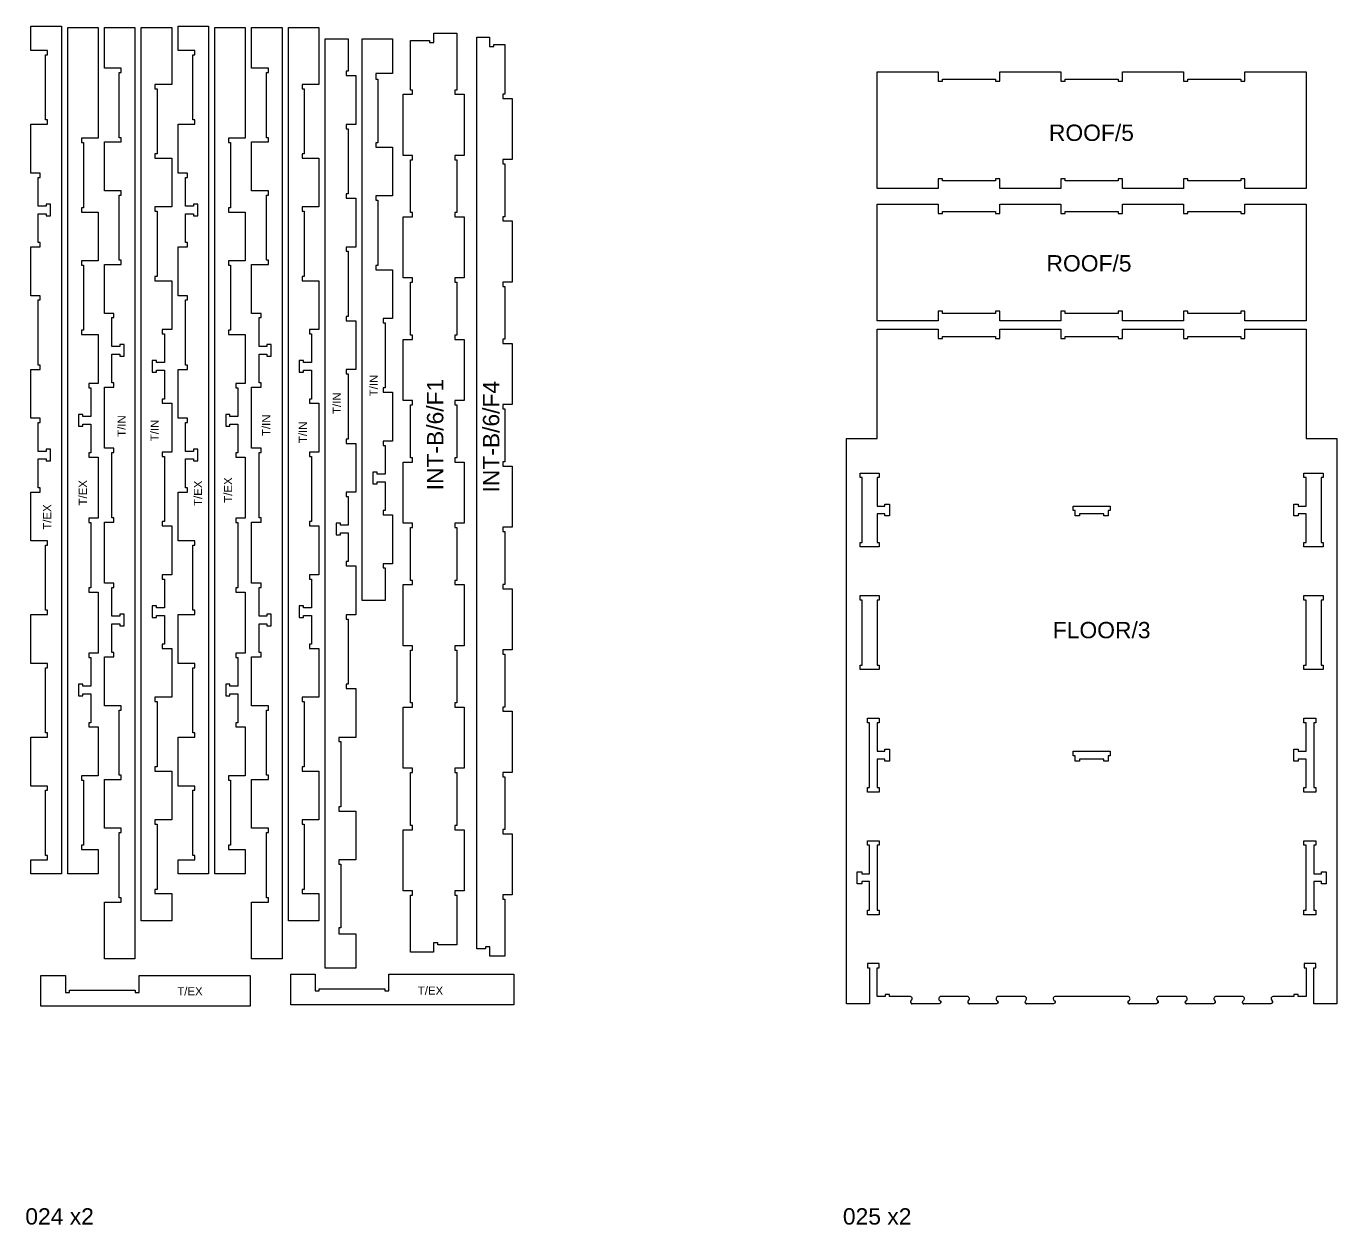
# Model space of a CAD drawing. Header units: millimetres. Extents: x -4719 to 10560, y -11118 to 9307.
# Drawn here: x 3354 to 6560, y -2626 to 307 of the extents above; entities that cross this region are included whole.
import ezdxf

# ---------------------------------------------------------------- set-up
doc = ezdxf.new("R2010")
doc.units = ezdxf.units.MM
doc.header["$MEASUREMENT"] = 0
for name, color, linetype, true_color in [('0_SHEET_BIRCHPLY_2440X1220', 1, 'Continuous', 0xff0000), ('1_ANYTOOL_1MMDEEP_INSIDE', 2, 'Continuous', 0xffff00), ('3_ANYTOOL_CUTTHROUGH_INSID', 4, 'Continuous', 0x00ffff), ('6_ANYTOOL_CUTTHROUGH_OUTSI', 5, 'Continuous', 0x0000ff)]:
    doc.layers.add(name, color=color, linetype=linetype, true_color=true_color)
doc.styles.add('textstyle103', font='standard')
doc.styles.add('textstyle104', font='standard')
doc.styles.add('textstyle105', font='standard')
doc.styles.add('textstyle106', font='standard')
doc.styles.add('textstyle107', font='standard')
doc.styles.add('textstyle108', font='standard')
doc.styles.add('textstyle109', font='standard')
doc.styles.add('textstyle110', font='standard')
doc.styles.add('textstyle111', font='standard')
doc.styles.add('textstyle112', font='standard')
doc.styles.add('textstyle113', font='standard')
doc.styles.add('textstyle114', font='standard')
doc.styles.add('textstyle115', font='standard')
doc.styles.add('textstyle116', font='standard')
doc.styles.add('textstyle117', font='standard')
doc.styles.add('textstyle118', font='standard')
doc.styles.add('textstyle119', font='standard')
doc.styles.add('textstyle49', font='standard')
doc.styles.add('textstyle50', font='standard')

msp = doc.modelspace()

# ---------------------------------------------------------------- linework, layer by layer
at = {"layer": '3_ANYTOOL_CUTTHROUGH_INSID'}
for points in [[(5465.9, -862.5), (5465.9, -891.5), (5454.9, -891.5), (5454.9, -886.5), (5435.9, -886.5), (5435.9, -956.5), (5440.9, -956.5), (5440.9, -967.5), (5393.9, -967.5), (5393.9, -956.5), (5398.9, -956.5), (5398.9, -797.5), (5393.9, -797.5), (5393.9, -786.5), (5440.9, -786.5), (5440.9, -797.5), (5435.9, -797.5), (5435.9, -867.5), (5454.9, -867.5), (5454.9, -862.5)], [(6526.9, -786.5), (6526.9, -797.5), (6521.9, -797.5), (6521.9, -956.5), (6526.9, -956.5), (6526.9, -967.5), (6479.9, -967.5), (6479.9, -956.5), (6484.9, -956.5), (6484.9, -886.5), (6465.9, -886.5), (6465.9, -891.5), (6454.9, -891.5), (6454.9, -862.5), (6465.9, -862.5), (6465.9, -867.5), (6484.9, -867.5), (6484.9, -797.5), (6479.9, -797.5), (6479.9, -786.5)], [(6005.9, -867.5), (6005.9, -878.5), (6000.9, -878.5), (6000.9, -891.5), (5989.9, -891.5), (5989.9, -886.5), (5930.9, -886.5), (5930.9, -891.5), (5919.9, -891.5), (5919.9, -878.5), (5914.9, -878.5), (5914.9, -867.5)], [(5440.9, -1086.5), (5440.9, -1097.5), (5435.9, -1097.5), (5435.9, -1256.5), (5440.9, -1256.5), (5440.9, -1267.5), (5393.9, -1267.5), (5393.9, -1256.5), (5398.9, -1256.5), (5398.9, -1097.5), (5393.9, -1097.5), (5393.9, -1086.5)], [(6526.9, -1086.5), (6526.9, -1097.5), (6521.9, -1097.5), (6521.9, -1256.5), (6526.9, -1256.5), (6526.9, -1267.5), (6479.9, -1267.5), (6479.9, -1256.5), (6484.9, -1256.5), (6484.9, -1097.5), (6479.9, -1097.5), (6479.9, -1086.5)], [(5440.9, -1386.5), (5440.9, -1397.5), (5435.9, -1397.5), (5435.9, -1467.5), (5454.9, -1467.5), (5454.9, -1462.5), (5465.9, -1462.5), (5465.9, -1491.5), (5454.9, -1491.5), (5454.9, -1486.5), (5435.9, -1486.5), (5435.9, -1556.5), (5440.9, -1556.5), (5440.9, -1567.5), (5411.9, -1567.5), (5411.9, -1556.5), (5416.9, -1556.5), (5416.9, -1397.5), (5411.9, -1397.5), (5411.9, -1386.5)], [(6508.9, -1386.5), (6508.9, -1397.5), (6503.9, -1397.5), (6503.9, -1556.5), (6508.9, -1556.5), (6508.9, -1567.5), (6479.9, -1567.5), (6479.9, -1556.5), (6484.9, -1556.5), (6484.9, -1486.5), (6465.9, -1486.5), (6465.9, -1491.5), (6454.9, -1491.5), (6454.9, -1462.5), (6465.9, -1462.5), (6465.9, -1467.5), (6484.9, -1467.5), (6484.9, -1397.5), (6479.9, -1397.5), (6479.9, -1386.5)], [(6005.9, -1467.5), (6005.9, -1478.5), (6000.9, -1478.5), (6000.9, -1491.5), (5989.9, -1491.5), (5989.9, -1486.5), (5930.9, -1486.5), (5930.9, -1491.5), (5919.9, -1491.5), (5919.9, -1478.5), (5914.9, -1478.5), (5914.9, -1467.5)], [(5440.9, -1686.5), (5440.9, -1697.5), (5435.9, -1697.5), (5435.9, -1856.5), (5440.9, -1856.5), (5440.9, -1867.5), (5411.9, -1867.5), (5411.9, -1856.5), (5416.9, -1856.5), (5416.9, -1786.5), (5397.9, -1786.5), (5397.9, -1791.5), (5386.9, -1791.5), (5386.9, -1762.5), (5397.9, -1762.5), (5397.9, -1767.5), (5416.9, -1767.5), (5416.9, -1697.5), (5411.9, -1697.5), (5411.9, -1686.5)], [(6508.9, -1686.5), (6508.9, -1697.5), (6503.9, -1697.5), (6503.9, -1767.5), (6522.9, -1767.5), (6522.9, -1762.5), (6533.9, -1762.5), (6533.9, -1791.5), (6522.9, -1791.5), (6522.9, -1786.5), (6503.9, -1786.5), (6503.9, -1856.5), (6508.9, -1856.5), (6508.9, -1867.5), (6479.9, -1867.5), (6479.9, -1856.5), (6484.9, -1856.5), (6484.9, -1697.5), (6479.9, -1697.5), (6479.9, -1686.5)]]:
    msp.add_lwpolyline(points, close=True, dxfattribs=at)
at = {"layer": '6_ANYTOOL_CUTTHROUGH_OUTSI'}
for points in [[(3440.1, -1767.5), (3365.6, -1767.5), (3365.6, -1733), (3406.6, -1733), (3406.6, -1722.5), (3401.6, -1722.5), (3401.6, -1563), (3406.6, -1563), (3406.6, -1552.5), (3365.6, -1552.5), (3365.6, -1433), (3406.6, -1433), (3406.6, -1422.5), (3401.6, -1422.5), (3401.6, -1263), (3406.6, -1263), (3406.6, -1252.5), (3365.6, -1252.5), (3365.6, -1133), (3406.6, -1133), (3406.6, -1122.5), (3401.6, -1122.5), (3401.6, -963), (3406.6, -963), (3406.6, -952.5), (3365.6, -952.5), (3365.6, -833), (3388.6, -833), (3388.6, -822.5), (3383.6, -822.5), (3383.6, -752), (3403.1, -752), (3403.1, -757), (3413.6, -757), (3413.6, -728.5), (3403.1, -728.5), (3403.1, -733.5), (3383.6, -733.5), (3383.6, -663), (3388.6, -663), (3388.6, -652.5), (3365.6, -652.5), (3365.6, -533), (3388.6, -533), (3388.6, -522.5), (3383.6, -522.5), (3383.6, -363), (3388.6, -363), (3388.6, -352.5), (3365.6, -352.5), (3365.6, -233), (3388.6, -233), (3388.6, -222.5), (3383.6, -222.5), (3383.6, -152), (3403.1, -152), (3403.1, -157), (3413.6, -157), (3413.6, -128.5), (3403.1, -128.5), (3403.1, -133.5), (3383.6, -133.5), (3383.6, -63), (3388.6, -63), (3388.6, -52.5), (3365.6, -52.5), (3365.6, 67), (3406.6, 67), (3406.6, 77.5), (3401.6, 77.5), (3401.6, 237), (3406.6, 237), (3406.6, 247.5), (3365.6, 247.5), (3365.6, 307), (3440.1, 307)], [(3455.6, -1767.5), (3455.6, 303.7), (3530.1, 303.7), (3530.1, 32.7), (3489.1, 32.7), (3489.1, 22.2), (3494.1, 22.2), (3494.1, -137.3), (3489.1, -137.3), (3489.1, -147.8), (3530.1, -147.8), (3530.1, -267.3), (3489.1, -267.3), (3489.1, -277.8), (3494.1, -277.8), (3494.1, -437.3), (3489.1, -437.3), (3489.1, -447.8), (3530.1, -447.8), (3530.1, -567.3), (3507.1, -567.3), (3507.1, -577.8), (3512.1, -577.8), (3512.1, -648.3), (3492.6, -648.3), (3492.6, -643.3), (3482.1, -643.3), (3482.1, -671.8), (3492.6, -671.8), (3492.6, -666.8), (3512.1, -666.8), (3512.1, -737.3), (3507.1, -737.3), (3507.1, -747.8), (3530.1, -747.8), (3530.1, -897.4), (3507.1, -897.4), (3507.1, -907.9), (3512.1, -907.9), (3512.1, -1067.4), (3507.1, -1067.4), (3507.1, -1077.9), (3530.1, -1077.9), (3530.1, -1227.5), (3507.1, -1227.5), (3507.1, -1238), (3512.1, -1238), (3512.1, -1308.5), (3492.6, -1308.5), (3492.6, -1303.5), (3482.1, -1303.5), (3482.1, -1332), (3492.6, -1332), (3492.6, -1327), (3512.1, -1327), (3512.1, -1397.5), (3507.1, -1397.5), (3507.1, -1408), (3530.1, -1408), (3530.1, -1527.5), (3489.1, -1527.5), (3489.1, -1538), (3494.1, -1538), (3494.1, -1697.5), (3489.1, -1697.5), (3489.1, -1708), (3530.1, -1708), (3530.1, -1767.5)], [(3545.6, -1836.5), (3586.6, -1836.5), (3586.6, -1826), (3581.6, -1826), (3581.6, -1666.5), (3586.6, -1666.5), (3586.6, -1656), (3545.6, -1656), (3545.6, -1536.5), (3586.6, -1536.5), (3586.6, -1526), (3581.6, -1526), (3581.6, -1366.5), (3586.6, -1366.5), (3586.6, -1356), (3545.6, -1356), (3545.6, -1236.5), (3568.6, -1236.5), (3568.6, -1226), (3563.6, -1226), (3563.6, -1155.5), (3583.1, -1155.5), (3583.1, -1160.5), (3593.6, -1160.5), (3593.6, -1132), (3583.1, -1132), (3583.1, -1137), (3563.6, -1137), (3563.6, -1066.5), (3568.6, -1066.5), (3568.6, -1056), (3545.6, -1056), (3545.6, -906.4), (3568.6, -906.4), (3568.6, -895.9), (3563.6, -895.9), (3563.6, -736.4), (3568.6, -736.4), (3568.6, -725.9), (3545.6, -725.9), (3545.6, -576.3), (3568.6, -576.3), (3568.6, -565.8), (3563.6, -565.8), (3563.6, -495.3), (3583.1, -495.3), (3583.1, -500.3), (3593.6, -500.3), (3593.6, -471.8), (3583.1, -471.8), (3583.1, -476.8), (3563.6, -476.8), (3563.6, -406.3), (3568.6, -406.3), (3568.6, -395.8), (3545.6, -395.8), (3545.6, -276.3), (3586.6, -276.3), (3586.6, -265.8), (3581.6, -265.8), (3581.6, -106.3), (3586.6, -106.3), (3586.6, -95.8), (3545.6, -95.8), (3545.6, 23.7), (3586.6, 23.7), (3586.6, 34.2), (3581.6, 34.2), (3581.6, 193.7), (3586.6, 193.7), (3586.6, 204.2), (3545.6, 204.2), (3545.6, 303.7), (3620.1, 303.7), (3620.1, -1975.6), (3545.6, -1975.6)], [(3635.6, -1882.4), (3635.6, 303.7), (3710.1, 303.7), (3710.1, 164.6), (3669.1, 164.6), (3669.1, 154.1), (3674.1, 154.1), (3674.1, -5.4), (3669.1, -5.4), (3669.1, -15.9), (3710.1, -15.9), (3710.1, -135.4), (3669.1, -135.4), (3669.1, -145.9), (3674.1, -145.9), (3674.1, -305.4), (3669.1, -305.4), (3669.1, -315.9), (3710.1, -315.9), (3710.1, -435.4), (3687.1, -435.4), (3687.1, -445.9), (3692.1, -445.9), (3692.1, -516.4), (3672.6, -516.4), (3672.6, -511.4), (3662.1, -511.4), (3662.1, -539.9), (3672.6, -539.9), (3672.6, -534.9), (3692.1, -534.9), (3692.1, -605.4), (3687.1, -605.4), (3687.1, -615.9), (3710.1, -615.9), (3710.1, -735.4), (3687.1, -735.4), (3687.1, -745.9), (3692.1, -745.9), (3692.1, -905.4), (3687.1, -905.4), (3687.1, -915.9), (3710.1, -915.9), (3710.1, -1035.4), (3687.1, -1035.4), (3687.1, -1045.9), (3692.1, -1045.9), (3692.1, -1116.4), (3672.6, -1116.4), (3672.6, -1111.4), (3662.1, -1111.4), (3662.1, -1139.9), (3672.6, -1139.9), (3672.6, -1134.9), (3692.1, -1134.9), (3692.1, -1205.4), (3687.1, -1205.4), (3687.1, -1215.9), (3710.1, -1215.9), (3710.1, -1335.4), (3669.1, -1335.4), (3669.1, -1345.9), (3674.1, -1345.9), (3674.1, -1505.4), (3669.1, -1505.4), (3669.1, -1515.9), (3710.1, -1515.9), (3710.1, -1635.4), (3669.1, -1635.4), (3669.1, -1645.9), (3674.1, -1645.9), (3674.1, -1805.4), (3669.1, -1805.4), (3669.1, -1815.9), (3710.1, -1815.9), (3710.1, -1882.4)], [(3725.6, -1767.5), (3725.6, -1733), (3766.6, -1733), (3766.6, -1722.5), (3761.6, -1722.5), (3761.6, -1563), (3766.6, -1563), (3766.6, -1552.5), (3725.6, -1552.5), (3725.6, -1433), (3766.6, -1433), (3766.6, -1422.5), (3761.6, -1422.5), (3761.6, -1263), (3766.6, -1263), (3766.6, -1252.5), (3725.6, -1252.5), (3725.6, -1133), (3766.6, -1133), (3766.6, -1122.5), (3761.6, -1122.5), (3761.6, -963), (3766.6, -963), (3766.6, -952.5), (3725.6, -952.5), (3725.6, -833), (3748.6, -833), (3748.6, -822.5), (3743.6, -822.5), (3743.6, -752), (3763.1, -752), (3763.1, -757), (3773.6, -757), (3773.6, -728.5), (3763.1, -728.5), (3763.1, -733.5), (3743.6, -733.5), (3743.6, -663), (3748.6, -663), (3748.6, -652.5), (3725.6, -652.5), (3725.6, -533), (3748.6, -533), (3748.6, -522.5), (3743.6, -522.5), (3743.6, -363), (3748.6, -363), (3748.6, -352.5), (3725.6, -352.5), (3725.6, -233), (3748.6, -233), (3748.6, -222.5), (3743.6, -222.5), (3743.6, -152), (3763.1, -152), (3763.1, -157), (3773.6, -157), (3773.6, -128.5), (3763.1, -128.5), (3763.1, -133.5), (3743.6, -133.5), (3743.6, -63), (3748.6, -63), (3748.6, -52.5), (3725.6, -52.5), (3725.6, 67), (3766.6, 67), (3766.6, 77.5), (3761.6, 77.5), (3761.6, 237), (3766.6, 237), (3766.6, 247.5), (3725.6, 247.5), (3725.6, 307), (3800.1, 307), (3800.1, -1767.5)], [(3815.6, -1767.5), (3815.6, 303.7), (3890.1, 303.7), (3890.1, 32.7), (3849.1, 32.7), (3849.1, 22.2), (3854.1, 22.2), (3854.1, -137.3), (3849.1, -137.3), (3849.1, -147.8), (3890.1, -147.8), (3890.1, -267.3), (3849.1, -267.3), (3849.1, -277.8), (3854.1, -277.8), (3854.1, -437.3), (3849.1, -437.3), (3849.1, -447.8), (3890.1, -447.8), (3890.1, -567.3), (3867.1, -567.3), (3867.1, -577.8), (3872.1, -577.8), (3872.1, -648.3), (3852.6, -648.3), (3852.6, -643.3), (3842.1, -643.3), (3842.1, -671.8), (3852.6, -671.8), (3852.6, -666.8), (3872.1, -666.8), (3872.1, -737.3), (3867.1, -737.3), (3867.1, -747.8), (3890.1, -747.8), (3890.1, -897.4), (3867.1, -897.4), (3867.1, -907.9), (3872.1, -907.9), (3872.1, -1067.4), (3867.1, -1067.4), (3867.1, -1077.9), (3890.1, -1077.9), (3890.1, -1227.5), (3867.1, -1227.5), (3867.1, -1238), (3872.1, -1238), (3872.1, -1308.5), (3852.6, -1308.5), (3852.6, -1303.5), (3842.1, -1303.5), (3842.1, -1332), (3852.6, -1332), (3852.6, -1327), (3872.1, -1327), (3872.1, -1397.5), (3867.1, -1397.5), (3867.1, -1408), (3890.1, -1408), (3890.1, -1527.5), (3849.1, -1527.5), (3849.1, -1538), (3854.1, -1538), (3854.1, -1697.5), (3849.1, -1697.5), (3849.1, -1708), (3890.1, -1708), (3890.1, -1767.5)], [(3905.6, -1836.5), (3946.6, -1836.5), (3946.6, -1826), (3941.6, -1826), (3941.6, -1666.5), (3946.6, -1666.5), (3946.6, -1656), (3905.6, -1656), (3905.6, -1536.5), (3946.6, -1536.5), (3946.6, -1526), (3941.6, -1526), (3941.6, -1366.5), (3946.6, -1366.5), (3946.6, -1356), (3905.6, -1356), (3905.6, -1236.5), (3928.6, -1236.5), (3928.6, -1226), (3923.6, -1226), (3923.6, -1155.5), (3943.1, -1155.5), (3943.1, -1160.5), (3953.6, -1160.5), (3953.6, -1132), (3943.1, -1132), (3943.1, -1137), (3923.6, -1137), (3923.6, -1066.5), (3928.6, -1066.5), (3928.6, -1056), (3905.6, -1056), (3905.6, -906.4), (3928.6, -906.4), (3928.6, -895.9), (3923.6, -895.9), (3923.6, -736.4), (3928.6, -736.4), (3928.6, -725.9), (3905.6, -725.9), (3905.6, -576.3), (3928.6, -576.3), (3928.6, -565.8), (3923.6, -565.8), (3923.6, -495.3), (3943.1, -495.3), (3943.1, -500.3), (3953.6, -500.3), (3953.6, -471.8), (3943.1, -471.8), (3943.1, -476.8), (3923.6, -476.8), (3923.6, -406.3), (3928.6, -406.3), (3928.6, -395.8), (3905.6, -395.8), (3905.6, -276.3), (3946.6, -276.3), (3946.6, -265.8), (3941.6, -265.8), (3941.6, -106.3), (3946.6, -106.3), (3946.6, -95.8), (3905.6, -95.8), (3905.6, 23.7), (3946.6, 23.7), (3946.6, 34.2), (3941.6, 34.2), (3941.6, 193.7), (3946.6, 193.7), (3946.6, 204.2), (3905.6, 204.2), (3905.6, 303.7), (3980.1, 303.7), (3980.1, -1975.6), (3905.6, -1975.6)], [(3995.6, -1882.4), (3995.6, 303.7), (4070.1, 303.7), (4070.1, 164.6), (4029.1, 164.6), (4029.1, 154.1), (4034.1, 154.1), (4034.1, -5.4), (4029.1, -5.4), (4029.1, -15.9), (4070.1, -15.9), (4070.1, -135.4), (4029.1, -135.4), (4029.1, -145.9), (4034.1, -145.9), (4034.1, -305.4), (4029.1, -305.4), (4029.1, -315.9), (4070.1, -315.9), (4070.1, -435.4), (4047.1, -435.4), (4047.1, -445.9), (4052.1, -445.9), (4052.1, -516.4), (4032.6, -516.4), (4032.6, -511.4), (4022.1, -511.4), (4022.1, -539.9), (4032.6, -539.9), (4032.6, -534.9), (4052.1, -534.9), (4052.1, -605.4), (4047.1, -605.4), (4047.1, -615.9), (4070.1, -615.9), (4070.1, -735.4), (4047.1, -735.4), (4047.1, -745.9), (4052.1, -745.9), (4052.1, -905.4), (4047.1, -905.4), (4047.1, -915.9), (4070.1, -915.9), (4070.1, -1035.4), (4047.1, -1035.4), (4047.1, -1045.9), (4052.1, -1045.9), (4052.1, -1116.4), (4032.6, -1116.4), (4032.6, -1111.4), (4022.1, -1111.4), (4022.1, -1139.9), (4032.6, -1139.9), (4032.6, -1134.9), (4052.1, -1134.9), (4052.1, -1205.4), (4047.1, -1205.4), (4047.1, -1215.9), (4070.1, -1215.9), (4070.1, -1335.4), (4029.1, -1335.4), (4029.1, -1345.9), (4034.1, -1345.9), (4034.1, -1505.4), (4029.1, -1505.4), (4029.1, -1515.9), (4070.1, -1515.9), (4070.1, -1635.4), (4029.1, -1635.4), (4029.1, -1645.9), (4034.1, -1645.9), (4034.1, -1805.4), (4029.1, -1805.4), (4029.1, -1815.9), (4070.1, -1815.9), (4070.1, -1882.4)], [(4276.2, -1809.2), (4276.2, -1659.7), (4299.2, -1659.7), (4299.2, -1649.2), (4294.2, -1649.2), (4294.2, -1519.7), (4299.2, -1519.7), (4299.2, -1509.2), (4276.2, -1509.2), (4276.2, -1359.7), (4299.2, -1359.7), (4299.2, -1349.2), (4294.2, -1349.2), (4294.2, -1219.7), (4299.2, -1219.7), (4299.2, -1209.2), (4276.2, -1209.2), (4276.2, -1059.7), (4299.2, -1059.7), (4299.2, -1049.2), (4294.2, -1049.2), (4294.2, -919.7), (4299.2, -919.7), (4299.2, -909.2), (4276.2, -909.2), (4276.2, -759.7), (4299.2, -759.7), (4299.2, -749.2), (4294.2, -749.2), (4294.2, -619.7), (4299.2, -619.7), (4299.2, -609.2), (4276.2, -609.2), (4276.2, -459.7), (4299.2, -459.7), (4299.2, -449.2), (4294.2, -449.2), (4294.2, -319.7), (4299.2, -319.7), (4299.2, -309.2), (4276.2, -309.2), (4276.2, -159.7), (4299.2, -159.7), (4299.2, -149.2), (4294.2, -149.2), (4294.2, -19.7), (4299.2, -19.7), (4299.2, -9.2), (4276.2, -9.2), (4276.2, 140.3), (4299.2, 140.3), (4299.2, 150.8), (4294.2, 150.8), (4294.2, 272.3), (4340.7, 272.3), (4340.7, 267.3), (4351.2, 267.3), (4351.2, 290.3), (4407.7, 290.3), (4407.7, 150.8), (4402.7, 150.8), (4402.7, 140.3), (4425.7, 140.3), (4425.7, -9.2), (4402.7, -9.2), (4402.7, -19.7), (4407.7, -19.7), (4407.7, -149.2), (4402.7, -149.2), (4402.7, -159.7), (4425.7, -159.7), (4425.7, -309.2), (4402.7, -309.2), (4402.7, -319.7), (4407.7, -319.7), (4407.7, -449.2), (4402.7, -449.2), (4402.7, -459.7), (4425.7, -459.7), (4425.7, -609.2), (4402.7, -609.2), (4402.7, -619.7), (4407.7, -619.7), (4407.7, -749.2), (4402.7, -749.2), (4402.7, -759.7), (4425.7, -759.7), (4425.7, -909.2), (4402.7, -909.2), (4402.7, -919.7), (4407.7, -919.7), (4407.7, -1049.2), (4402.7, -1049.2), (4402.7, -1059.7), (4425.7, -1059.7), (4425.7, -1209.2), (4402.7, -1209.2), (4402.7, -1219.7), (4407.7, -1219.7), (4407.7, -1349.2), (4402.7, -1349.2), (4402.7, -1359.7), (4425.7, -1359.7), (4425.7, -1509.2), (4402.7, -1509.2), (4402.7, -1519.7), (4407.7, -1519.7), (4407.7, -1649.2), (4402.7, -1649.2), (4402.7, -1659.7), (4425.7, -1659.7), (4425.7, -1809.2), (4402.7, -1809.2), (4402.7, -1819.7), (4407.7, -1819.7), (4407.7, -1941.2), (4361.2, -1941.2), (4361.2, -1936.2), (4350.7, -1936.2), (4350.7, -1959.2), (4294.2, -1959.2), (4294.2, -1819.7), (4299.2, -1819.7), (4299.2, -1809.2)], [(4085.6, 276.1), (4142.1, 276.1), (4142.1, 196.6), (4137.1, 196.6), (4137.1, 186.1), (4160.1, 186.1), (4160.1, 66.6), (4137.1, 66.6), (4137.1, 56.1), (4142.1, 56.1), (4142.1, -103.4), (4137.1, -103.4), (4137.1, -113.9), (4160.1, -113.9), (4160.1, -233.4), (4137.1, -233.4), (4137.1, -243.9), (4142.1, -243.9), (4142.1, -403.4), (4137.1, -403.4), (4137.1, -413.9), (4160.1, -413.9), (4160.1, -533.4), (4137.1, -533.4), (4137.1, -543.9), (4142.1, -543.9), (4142.1, -703.4), (4137.1, -703.4), (4137.1, -713.9), (4160.1, -713.9), (4160.1, -833.4), (4137.1, -833.4), (4137.1, -843.9), (4142.1, -843.9), (4142.1, -914.4), (4122.6, -914.4), (4122.6, -909.4), (4112.1, -909.4), (4112.1, -937.9), (4122.6, -937.9), (4122.6, -932.9), (4142.1, -932.9), (4142.1, -1003.4), (4137.1, -1003.4), (4137.1, -1013.9), (4160.1, -1013.9), (4160.1, -1133.4), (4137.1, -1133.4), (4137.1, -1143.9), (4142.1, -1143.9), (4142.1, -1303.4), (4137.1, -1303.4), (4137.1, -1313.9), (4160.1, -1313.9), (4160.1, -1433.4), (4119.1, -1433.4), (4119.1, -1443.9), (4124.1, -1443.9), (4124.1, -1603.4), (4119.1, -1603.4), (4119.1, -1613.9), (4160.1, -1613.9), (4160.1, -1733.4), (4119.1, -1733.4), (4119.1, -1743.9), (4124.1, -1743.9), (4124.1, -1899.4), (4119.1, -1899.4), (4119.1, -1913.9), (4160.1, -1913.9), (4160.1, -1998.4), (4085.6, -1998.4)], [(4175.6, -1098.4), (4175.6, 276.1), (4250.1, 276.1), (4250.1, 191.6), (4209.1, 191.6), (4209.1, 177.1), (4214.1, 177.1), (4214.1, 21.6), (4209.1, 21.6), (4209.1, 11.1), (4250.1, 11.1), (4250.1, -108.4), (4209.1, -108.4), (4209.1, -118.9), (4214.1, -118.9), (4214.1, -278.4), (4209.1, -278.4), (4209.1, -288.9), (4250.1, -288.9), (4250.1, -408.4), (4227.1, -408.4), (4227.1, -418.9), (4232.1, -418.9), (4232.1, -578.4), (4227.1, -578.4), (4227.1, -588.9), (4250.1, -588.9), (4250.1, -708.4), (4227.1, -708.4), (4227.1, -718.9), (4232.1, -718.9), (4232.1, -789.4), (4212.6, -789.4), (4212.6, -784.4), (4202.1, -784.4), (4202.1, -812.9), (4212.6, -812.9), (4212.6, -807.9), (4232.1, -807.9), (4232.1, -878.4), (4227.1, -878.4), (4227.1, -888.9), (4250.1, -888.9), (4250.1, -1008.4), (4227.1, -1008.4), (4227.1, -1018.9), (4232.1, -1018.9), (4232.1, -1098.4)], [(4456.6, 280.3), (4487.7, 280.3), (4487.7, 257.3), (4498.2, 257.3), (4498.2, 262.3), (4524.7, 262.3), (4524.7, 140.8), (4519.7, 140.8), (4519.7, 130.3), (4542.7, 130.3), (4542.7, -19.2), (4519.7, -19.2), (4519.7, -29.7), (4524.7, -29.7), (4524.7, -159.2), (4519.7, -159.2), (4519.7, -169.7), (4542.7, -169.7), (4542.7, -319.2), (4519.7, -319.2), (4519.7, -329.7), (4524.7, -329.7), (4524.7, -459.2), (4519.7, -459.2), (4519.7, -469.7), (4542.7, -469.7), (4542.7, -619.2), (4519.7, -619.2), (4519.7, -629.7), (4524.7, -629.7), (4524.7, -759.2), (4519.7, -759.2), (4519.7, -769.7), (4542.7, -769.7), (4542.7, -919.2), (4519.7, -919.2), (4519.7, -929.7), (4524.7, -929.7), (4524.7, -1059.2), (4519.7, -1059.2), (4519.7, -1069.7), (4542.7, -1069.7), (4542.7, -1219.2), (4519.7, -1219.2), (4519.7, -1229.7), (4524.7, -1229.7), (4524.7, -1359.2), (4519.7, -1359.2), (4519.7, -1369.7), (4542.7, -1369.7), (4542.7, -1519.2), (4519.7, -1519.2), (4519.7, -1529.7), (4524.7, -1529.7), (4524.7, -1659.2), (4519.7, -1659.2), (4519.7, -1669.7), (4542.7, -1669.7), (4542.7, -1819.2), (4519.7, -1819.2), (4519.7, -1829.7), (4524.7, -1829.7), (4524.7, -1969.2), (4488.2, -1969.2), (4488.2, -1946.2), (4477.7, -1946.2), (4477.7, -1951.2), (4456.6, -1951.2)], [(6485.1, -89.8), (6335.6, -89.8), (6335.6, -66.8), (6325.1, -66.8), (6325.1, -71.8), (6195.6, -71.8), (6195.6, -66.8), (6185.1, -66.8), (6185.1, -89.8), (6035.6, -89.8), (6035.6, -66.8), (6025.1, -66.8), (6025.1, -71.8), (5895.6, -71.8), (5895.6, -66.8), (5885.1, -66.8), (5885.1, -89.8), (5735.6, -89.8), (5735.6, -66.8), (5725.1, -66.8), (5725.1, -71.8), (5595.6, -71.8), (5595.6, -66.8), (5585.1, -66.8), (5585.1, -89.8), (5435.6, -89.8), (5435.6, 195.7), (5585.1, 195.7), (5585.1, 172.7), (5595.6, 172.7), (5595.6, 177.7), (5725.1, 177.7), (5725.1, 172.7), (5735.6, 172.7), (5735.6, 195.7), (5885.1, 195.7), (5885.1, 172.7), (5895.6, 172.7), (5895.6, 177.7), (6025.1, 177.7), (6025.1, 172.7), (6035.6, 172.7), (6035.6, 195.7), (6185.1, 195.7), (6185.1, 172.7), (6195.6, 172.7), (6195.6, 177.7), (6325.1, 177.7), (6325.1, 172.7), (6335.6, 172.7), (6335.6, 195.7), (6485.1, 195.7)], [(6485.1, -413.8), (6335.6, -413.8), (6335.6, -390.8), (6325.1, -390.8), (6325.1, -395.8), (6195.6, -395.8), (6195.6, -390.8), (6185.1, -390.8), (6185.1, -413.8), (6035.6, -413.8), (6035.6, -390.8), (6025.1, -390.8), (6025.1, -395.8), (5895.6, -395.8), (5895.6, -390.8), (5885.1, -390.8), (5885.1, -413.8), (5735.6, -413.8), (5735.6, -390.8), (5725.1, -390.8), (5725.1, -395.8), (5595.6, -395.8), (5595.6, -390.8), (5585.1, -390.8), (5585.1, -413.8), (5435.6, -413.8), (5435.6, -128.3), (5585.1, -128.3), (5585.1, -151.3), (5595.6, -151.3), (5595.6, -146.3), (5725.1, -146.3), (5725.1, -151.3), (5735.6, -151.3), (5735.6, -128.3), (5885.1, -128.3), (5885.1, -151.3), (5895.6, -151.3), (5895.6, -146.3), (6025.1, -146.3), (6025.1, -151.3), (6035.6, -151.3), (6035.6, -128.3), (6185.1, -128.3), (6185.1, -151.3), (6195.6, -151.3), (6195.6, -146.3), (6325.1, -146.3), (6325.1, -151.3), (6335.6, -151.3), (6335.6, -128.3), (6485.1, -128.3)], [(6485.1, -702.3), (6560.1, -702.3), (6560.1, -2085.5), (6503.6, -2085.5), (6503.6, -1997.3), (6508.6, -1997.3), (6508.6, -1986.8), (6480.1, -1986.8), (6480.1, -1997.3), (6485.1, -1997.3), (6485.1, -2067.8), (6470.3, -2067.8), (6465.6, -2067.5), (6465.6, -2062.8), (6455.1, -2062.8), (6455.1, -2067.5), (6405, -2067.5), (6403.4, -2067.7), (6401.8, -2068.5), (6400.6, -2069.7), (6399.7, -2071.1), (6399.3, -2072.7), (6399.4, -2074.4), (6400.1, -2076.1), (6402.9, -2079.7), (6401.8, -2084), (6398.7, -2085.5), (6332.3, -2085.5), (6329.4, -2082.5), (6330.1, -2078.8), (6333, -2076.3), (6333.9, -2074.8), (6334.2, -2073), (6334, -2071.4), (6333.3, -2069.9), (6332, -2068.6), (6330.5, -2067.8), (6328.8, -2067.5), (6265.1, -2067.5), (6263.5, -2067.7), (6261.9, -2068.5), (6260.6, -2069.7), (6259.8, -2071.1), (6259.4, -2072.7), (6259.5, -2074.4), (6260.1, -2076.1), (6262.9, -2079.7), (6261.9, -2084), (6258.8, -2085.5), (6192.4, -2085.5), (6189.5, -2082.5), (6190.2, -2078.8), (6193, -2076.3), (6193.9, -2074.8), (6194.2, -2073), (6194, -2071.4), (6193.3, -2069.9), (6192.1, -2068.6), (6190.5, -2067.8), (6188.9, -2067.5), (6125.1, -2067.5), (6123.5, -2067.7), (6121.9, -2068.5), (6120.7, -2069.7), (6119.8, -2071.1), (6119.4, -2072.7), (6119.5, -2074.4), (6120.2, -2076.1), (6123, -2079.7), (6121.9, -2084), (6118.8, -2085.5), (6052.4, -2085.5), (6049.5, -2082.5), (6050.2, -2078.8), (6053.1, -2076.3), (6054, -2074.8), (6054.3, -2073), (6054.1, -2071.4), (6053.4, -2069.9), (6052.1, -2068.6), (6050.6, -2067.8), (6048.9, -2067.5), (5871.9, -2067.5), (5870.2, -2067.8), (5868.7, -2068.6), (5867.4, -2069.9), (5866.7, -2071.4), (5866.5, -2073), (5866.8, -2074.8), (5867.7, -2076.3), (5871.2, -2079.4), (5870.6, -2083.9), (5867.5, -2085.5), (5801.1, -2085.5), (5798.1, -2082.7), (5798.3, -2079), (5800.6, -2076.1), (5801.2, -2074.4), (5801.3, -2072.7), (5800.9, -2071.1), (5800.1, -2069.7), (5798.8, -2068.5), (5797.3, -2067.7), (5795.6, -2067.5), (5731.9, -2067.5), (5730.3, -2067.8), (5728.7, -2068.6), (5727.5, -2069.9), (5726.8, -2071.4), (5726.5, -2073), (5726.9, -2074.8), (5727.8, -2076.3), (5731.2, -2079.4), (5730.6, -2083.9), (5727.6, -2085.5), (5661.2, -2085.5), (5658.1, -2082.7), (5658.4, -2079), (5660.7, -2076.1), (5661.3, -2074.4), (5661.4, -2072.7), (5661, -2071.1), (5660.2, -2069.7), (5658.9, -2068.5), (5657.3, -2067.7), (5655.7, -2067.5), (5592, -2067.5), (5590.3, -2067.8), (5588.8, -2068.6), (5587.5, -2069.9), (5586.8, -2071.4), (5586.6, -2073), (5586.9, -2074.8), (5587.8, -2076.3), (5591.3, -2079.4), (5590.7, -2083.9), (5587.6, -2085.5), (5521.2, -2085.5), (5518.2, -2082.7), (5518.4, -2079), (5520.7, -2076.1), (5521.3, -2074.4), (5521.4, -2072.7), (5521, -2071.1), (5520.2, -2069.7), (5518.9, -2068.5), (5517.4, -2067.7), (5515.7, -2067.5), (5465.6, -2067.5), (5465.6, -2062.8), (5455.1, -2062.8), (5455.1, -2067.5), (5452, -2067.5), (5450.4, -2067.8), (5435.6, -2067.8), (5435.6, -1997.3), (5440.6, -1997.3), (5440.6, -1986.8), (5412.1, -1986.8), (5412.1, -1997.3), (5417.1, -1997.3), (5417.1, -2085.5), (5360.6, -2085.5), (5360.6, -702.3), (5435.6, -702.3), (5435.6, -434.3), (5585.1, -434.3), (5585.1, -457.3), (5595.6, -457.3), (5595.6, -452.3), (5725.1, -452.3), (5725.1, -457.3), (5735.6, -457.3), (5735.6, -434.3), (5885.1, -434.3), (5885.1, -457.3), (5895.6, -457.3), (5895.6, -452.3), (6025.1, -452.3), (6025.1, -457.3), (6035.6, -457.3), (6035.6, -434.3), (6185.1, -434.3), (6185.1, -457.3), (6195.6, -457.3), (6195.6, -452.3), (6325.1, -452.3), (6325.1, -457.3), (6335.6, -457.3), (6335.6, -434.3), (6485.1, -434.3)], [(3450.3, -2016.5), (3450.3, -2057.5), (3460.3, -2057.5), (3460.3, -2052.5), (3620.3, -2052.5), (3620.3, -2057.5), (3630.3, -2057.5), (3630.3, -2016.5), (3901.8, -2016.5), (3901.8, -2091.5), (3390.3, -2091.5), (3390.3, -2016.5)], [(4001.1, -2013), (4061.1, -2013), (4061.1, -2054), (4071.1, -2054), (4071.1, -2049), (4231.1, -2049), (4231.1, -2054), (4241.1, -2054), (4241.1, -2013), (4546.7, -2013), (4546.7, -2088), (4001.1, -2088)], [(5518.4, -2082.6), (5519.9, -2085.3), (5521.6, -2085.5), (5518.8, -2084.2)], [(5591.6, -2082.6), (5590.5, -2083.7), (5591.9, -2080.9), (5591, -2079.5)], [(5658.3, -2082.6), (5659.9, -2085.3), (5661.5, -2085.5), (5658.7, -2084.2)], [(5731.6, -2082.6), (5730.5, -2083.7), (5731.8, -2080.9), (5731, -2079.5)], [(5798.3, -2082.6), (5799.8, -2085.3), (5801.5, -2085.5), (5798.7, -2084.2)], [(5871.5, -2082.6), (5870.4, -2083.7), (5871.8, -2080.9), (5870.9, -2079.5)], [(6049.7, -2082.4), (6051.1, -2085.3), (6052.8, -2085.5), (6050, -2084.1)], [(6121.8, -2083.9), (6123.3, -2081.2), (6122.8, -2079.7), (6122.9, -2082.8)], [(6189.7, -2082.4), (6191, -2085.3), (6192.7, -2085.5), (6189.9, -2084.1)], [(6261.7, -2083.9), (6263.3, -2081.2), (6262.7, -2079.7), (6262.9, -2082.8)], [(6329.6, -2082.4), (6331, -2085.3), (6332.7, -2085.5), (6329.9, -2084.1)], [(6401.7, -2083.9), (6403.2, -2081.2), (6402.7, -2079.7), (6402.8, -2082.8)]]:
    msp.add_lwpolyline(points, close=True, dxfattribs=at)

# ---------------------------------------------------------------- texts
at = {"layer": '0_SHEET_BIRCHPLY_2440X1220', "char_height": 40, "width": 201.205, "attachment_point": 1}
for s, insert, style in [('\\fArial;024 x2', (3351.9, -2585.8), 'textstyle49'), ('\\fArial;025 x2', (5351.9, -2585.8), 'textstyle50')]:
    msp.add_mtext(s, dxfattribs=dict(at, insert=insert, style=style))
at = {"layer": '1_ANYTOOL_1MMDEEP_INSIDE', "attachment_point": 1}
for s, insert, char_height, width, style in [('\\fArial;ROOF/5', (5855.9, 66.2), 40, 239.518, 'textstyle119'), ('\\fArial;ROOF/5', (5850, -253.3), 40, 239.518, 'textstyle118'), ('\\fArial;FLOOR/3', (5865.4, -1150.9), 40, 270.361, 'textstyle117'), ('\\fArial;T/EX', (3723.6, -2044.9), 20, 80.723, 'textstyle114'), ('\\fArial;T/EX', (4312.1, -2043.3), 20, 80.723, 'textstyle113')]:
    msp.add_mtext(s, dxfattribs=dict(at, insert=insert, char_height=char_height, width=width, style=style))
at = {"layer": '1_ANYTOOL_1MMDEEP_INSIDE', "attachment_point": 1, "rotation": 90}
for s, insert, char_height, width, style in [('\\fArial;T/IN', (4194.1, -598.8), 20, 69.398, 'textstyle112'), ('\\fArial;INT-B/6/F1', (4334.5, -829), 40, 295.904, 'textstyle115'), ('\\fArial;INT-B/6/F4', (4471.4, -834.2), 40, 303.614, 'textstyle116'), ('\\fArial;T/IN', (4103.7, -642.1), 20, 69.398, 'textstyle111'), ('\\fArial;T/IN', (3577.5, -697.9), 20, 69.398, 'textstyle105'), ('\\fArial;T/IN', (3658.3, -708.7), 20, 69.398, 'textstyle106'), ('\\fArial;T/IN', (3931.3, -696.1), 20, 69.398, 'textstyle107'), ('\\fArial;T/IN', (4020.9, -713.3), 20, 69.398, 'textstyle108'), ('\\fArial;T/EX', (3837.8, -859.3), 20, 80.723, 'textstyle110'), ('\\fArial;T/EX', (3482.6, -866), 20, 80.723, 'textstyle104'), ('\\fArial;T/EX', (3764.3, -867.1), 20, 80.723, 'textstyle109'), ('\\fArial;T/EX', (3395.3, -925.3), 20, 80.723, 'textstyle103')]:
    msp.add_mtext(s, dxfattribs=dict(at, insert=insert, char_height=char_height, width=width, style=style))

doc.saveas('drawing.dxf')
